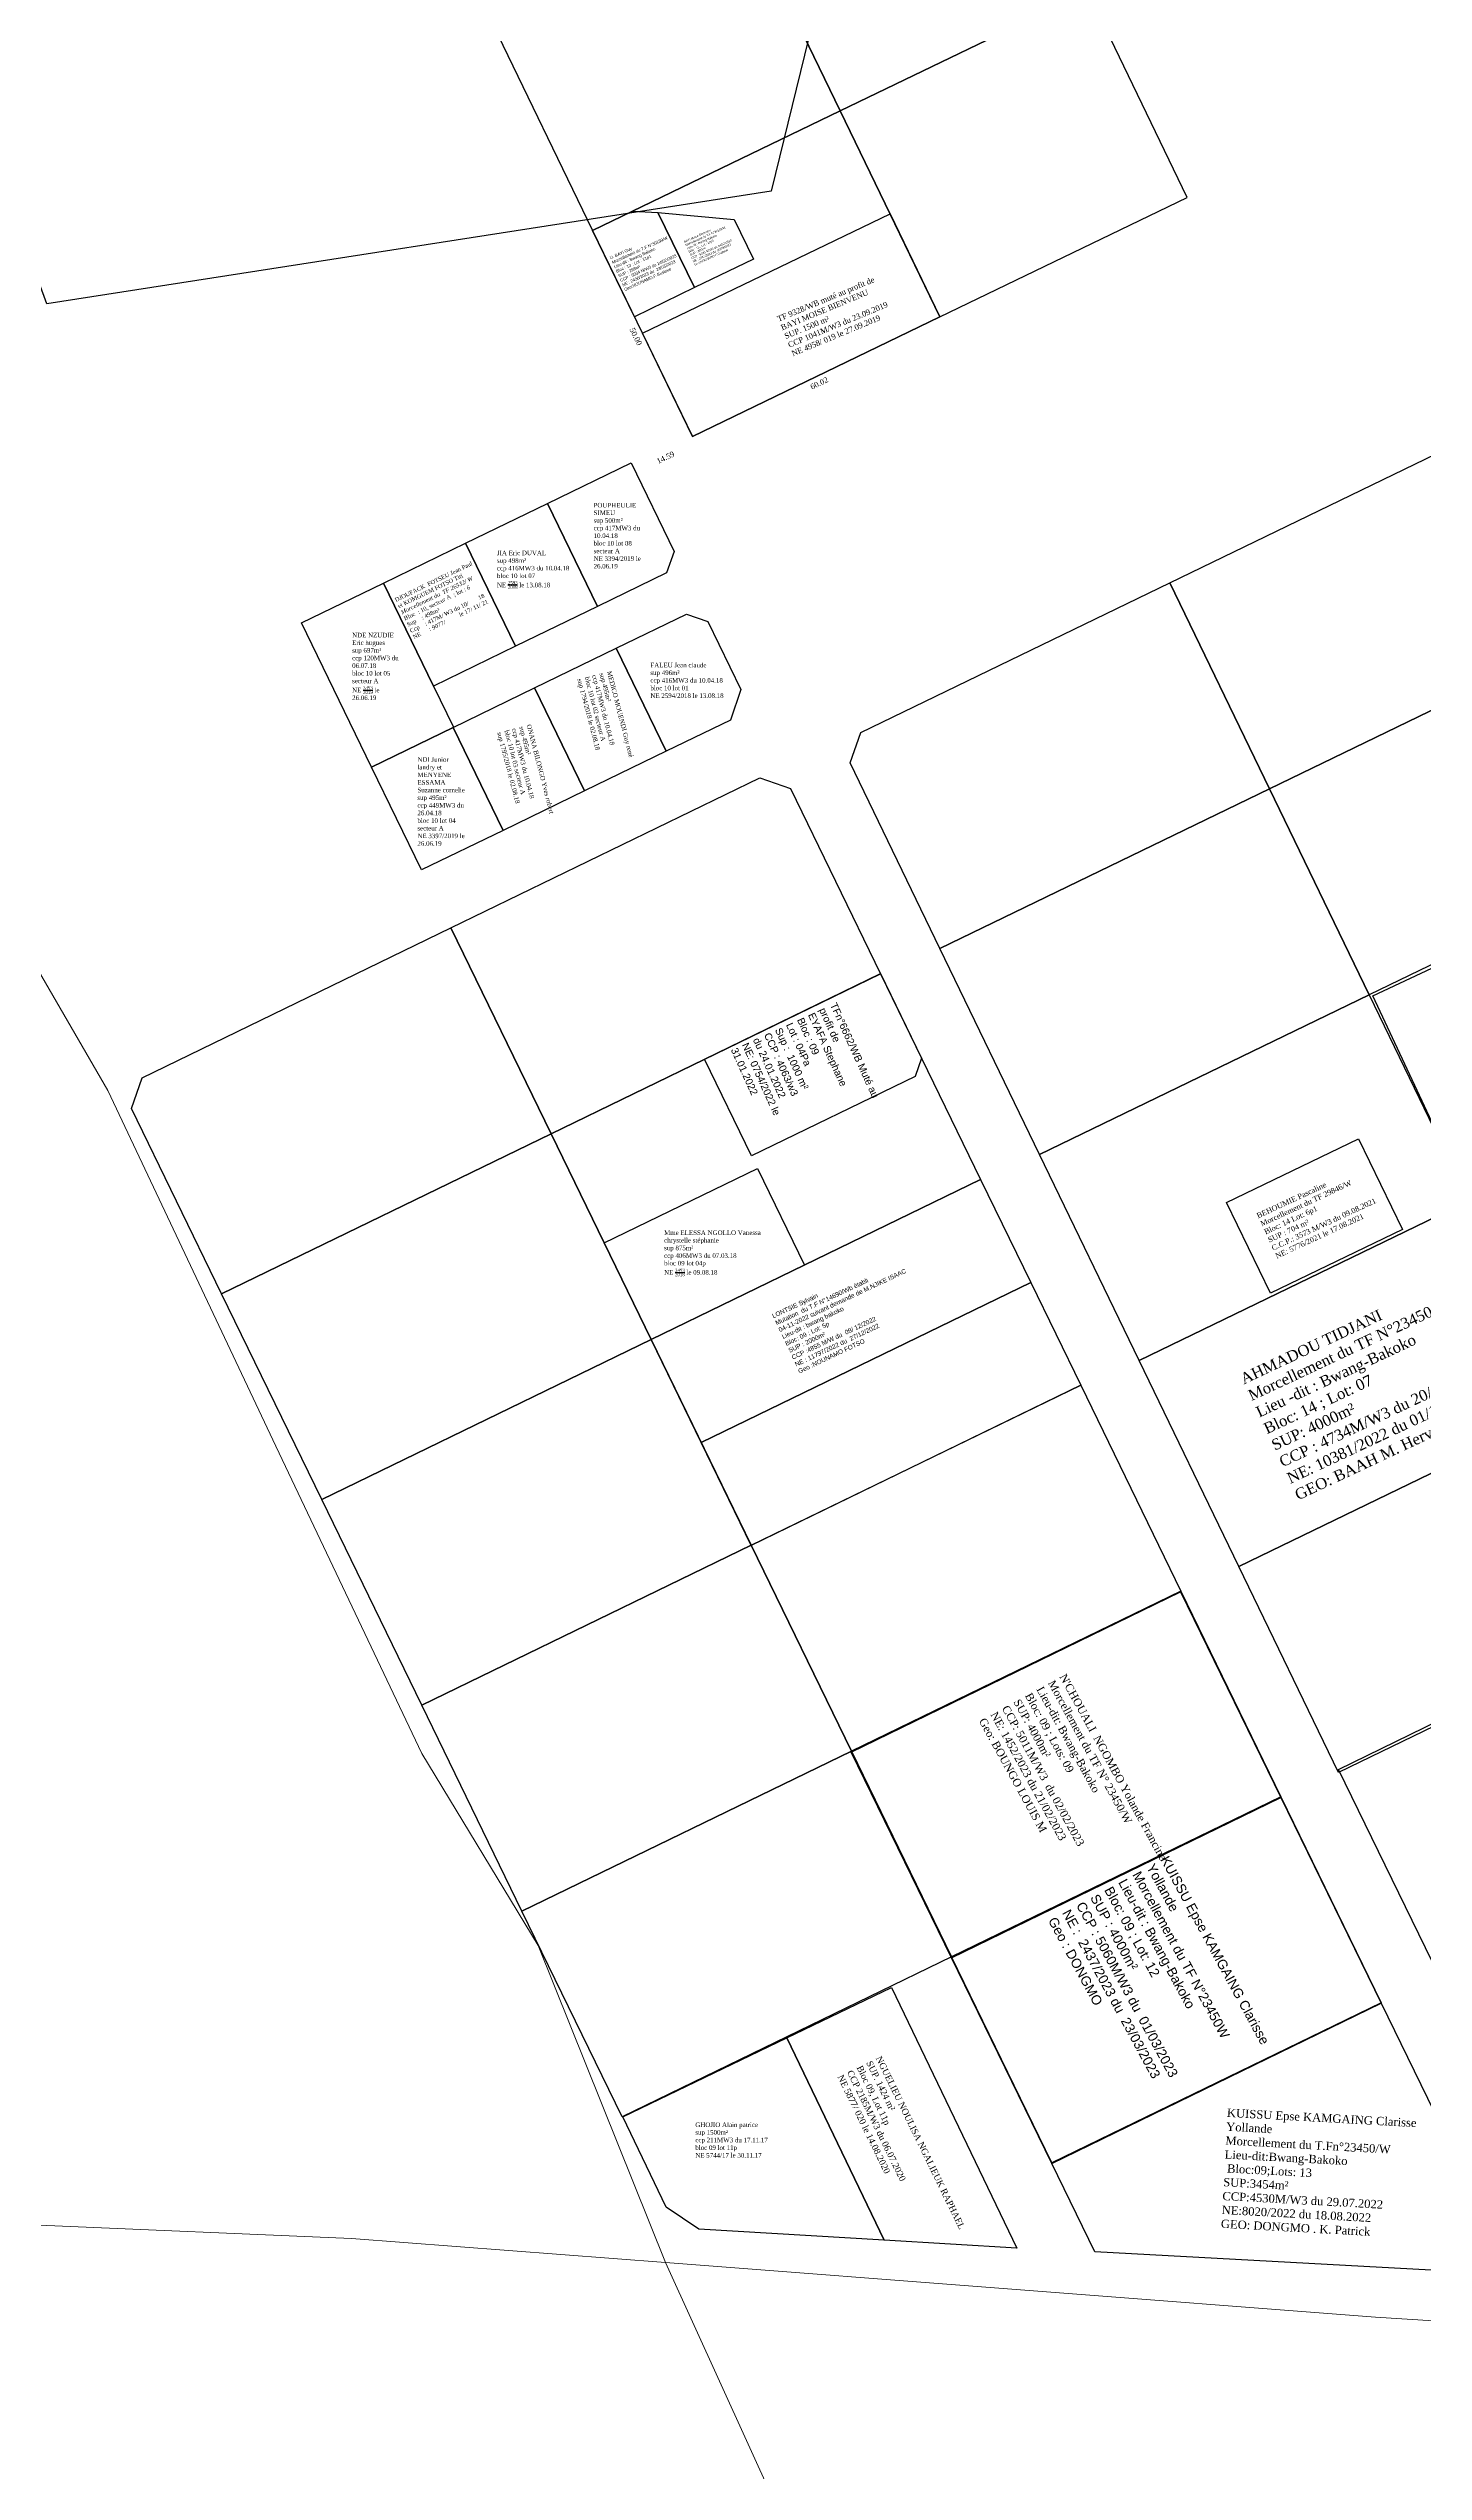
# Model space of a CAD drawing. Header units: millimetres. Extents: x 587399 to 927168, y 438565 to 1444955.
# Drawn here: x 592158 to 592459, y 440649 to 441178 of the extents above; entities that cross this region are included whole.
import ezdxf
from ezdxf.enums import TextEntityAlignment as Align

# ---------------------------------------------------------------- set-up
doc = ezdxf.new("R2010")
doc.units = ezdxf.units.MM
doc.header["$LTSCALE"] = 2
for name, color, linetype in [('Cotation Linéaire', 255, 'Continuous'), ('end maj 26 02 2021', 7, 'Continuous'), ('MAJ AOUT 2021', 7, 'Continuous'), ('MAJ JAN 2022', 1, 'Continuous'), ('MAJ NOV 2021', 7, 'Continuous'), ('Parcelle MAJ', 6, 'Continuous'), ('TF ANNULE-RETIRE', 6, 'Continuous')]:
    doc.layers.add(name, color=color, linetype=linetype)
doc.layers.add('MAJ APRES LE 13.01.2023', color=222, linetype='Continuous', lineweight=30)
doc.layers.add('Roads_others', color=24, linetype='Continuous', lineweight=9)
doc.styles.get("Standard").update_dxf_attribs({"font": 'arial.ttf'})
doc.styles.add('Times 1.0', font='times.ttf', dxfattribs={"width": 0.99, "height": 1})
doc.styles.add('Times 3.0', font='times.ttf', dxfattribs={"width": 0.99, "height": 3})

msp = doc.modelspace()

# ---------------------------------------------------------------- linework, layer by layer
at = {"flags": 128}
for points in [[(592309.378, 441209.294), (592331.17, 441164.295), (592385.218, 441190.388), (592363.484, 441235.417)], [(592255.272, 441183.171), (592277.064, 441138.172), (592331.17, 441164.295), (592309.378, 441209.294)], [(592331.17, 441164.295), (592352.904, 441119.265), (592406.952, 441145.358), (592385.218, 441190.388)], [(592277.064, 441138.172), (592298.856, 441093.173), (592352.904, 441119.265), (592331.17, 441164.295)], [(592477.327, 441091.524), (592496.927, 441051.019), (592424.917, 441016.169), (592403.137, 441061.179), (592470.648, 441093.847)], [(592403.137, 441061.179), (592424.915, 441016.173), (592352.905, 440981.323), (592333.303, 441021.832), (592335.626, 441028.511)], [(592496.927, 441051.019), (592518.705, 441006.013), (592446.695, 440971.163), (592424.915, 441016.173)], [(592320.275, 441016.249), (592339.959, 440975.783), (592268, 440940.827), (592246.131, 440985.79), (592313.59, 441018.561)], [(592424.917, 441016.169), (592446.695, 440971.163), (592374.685, 440936.313), (592352.905, 440981.323)], [(592246.131, 440985.79), (592268.002, 440940.828), (592196.043, 440905.871), (592176.36, 440946.339), (592178.671, 440953.02)], [(592339.959, 440975.783), (592361.83, 440930.82), (592289.871, 440895.864), (592268.002, 440940.828)], [(592446.697, 440971.159), (592468.475, 440926.153), (592396.465, 440891.303), (592374.685, 440936.313)], [(592268, 440940.827), (592289.871, 440895.864), (592217.912, 440860.908), (592196.043, 440905.871)], [(592372.76, 440908.35), (592383.69, 440885.88), (592311.74, 440850.9), (592300.81, 440873.38)], [(592289.862, 440895.888), (592311.733, 440850.925), (592239.774, 440815.969), (592217.905, 440860.932)], [(592383.69, 440885.88), (592405.561, 440840.917), (592333.602, 440805.961), (592311.733, 440850.925)], [(592490.257, 440881.139), (592512.035, 440836.133), (592440.025, 440801.283), (592418.245, 440846.293)], [(592311.733, 440850.925), (592333.604, 440805.962), (592261.645, 440771.006), (592239.776, 440815.969)], [(592405.561, 440840.917), (592427.432, 440795.954), (592355.473, 440760.998), (592333.604, 440805.962)], [(592333.604, 440805.962), (592355.475, 440760.999), (592283.516, 440726.043), (592261.647, 440771.007)], [(592427.432, 440795.954), (592449.303, 440750.992), (592377.344, 440716.035), (592355.475, 440760.999)], [(592449.3, 440750.901), (592473.835, 440700.573), (592468.233, 440692.125), (592386.793, 440696.555), (592377.389, 440715.838)], [(592449.3, 440750.901), (592473.835, 440700.573), (592468.233, 440692.125), (592386.793, 440696.555), (592377.389, 440715.838)]]:
    msp.add_lwpolyline(points, close=True, dxfattribs=at)
at = {"layer": 'end maj 26 02 2021', "color": 3, "lineweight": -3, "flags": 128}
for points in [[(592342.037, 441141.78), (592352.904, 441119.265), (592298.856, 441093.173), (592288.002, 441115.685)], [(592342.037, 441141.78), (592352.904, 441119.265), (592298.856, 441093.173), (592288.002, 441115.685)], [(592511.887, 440837.028), (592533.794, 440792.09), (592461.883, 440757.027), (592439.976, 440801.975)], [(592511.887, 440837.028), (592533.794, 440792.09), (592461.883, 440757.027), (592439.976, 440801.975)]]:
    msp.add_lwpolyline(points, close=True, dxfattribs=at)
at = {"layer": 'end maj 26 02 2021', "color": 150, "lineweight": -3, "flags": 128}
for points in [[(592285.462, 441087.362), (592294.853, 441068.014), (592293.235, 441063.338), (592278.173, 441056.027), (592267.254, 441078.523)], [(592285.462, 441087.362), (592294.853, 441068.014), (592293.235, 441063.338), (592278.173, 441056.027), (592267.254, 441078.523)], [(592231.414, 441061.123), (592242.338, 441038.634), (592246.704, 441029.637), (592246.592, 441029.583), (592228.777, 441020.936), (592213.492, 441052.419)], [(592231.414, 441061.123), (592242.338, 441038.634), (592246.704, 441029.637), (592246.592, 441029.583), (592228.777, 441020.936), (592213.492, 441052.419)], [(592246.592, 441029.583), (592257.507, 441007.094), (592239.695, 440998.449), (592228.777, 441020.936)], [(592246.592, 441029.583), (592257.507, 441007.094), (592239.695, 440998.449), (592228.777, 441020.936)], [(592342.356, 440754.334), (592369.734, 440697.388), (592340.763, 440699.121), (592319.488, 440743.332)], [(592342.356, 440754.334), (592369.734, 440697.388), (592340.763, 440699.121), (592319.488, 440743.332)]]:
    msp.add_lwpolyline(points, close=True, dxfattribs=at)
at = {"layer": 'end maj 26 02 2021', "color": 150, "flags": 128}
for points in [[(592267.254, 441078.523), (592278.173, 441056.027), (592260.256, 441047.33), (592249.338, 441069.825)], [(592267.254, 441078.523), (592278.173, 441056.027), (592260.256, 441047.33), (592249.338, 441069.825)], [(592297.606, 441054.341), (592302.276, 441052.72), (592309.479, 441037.88), (592307.167, 441031.197), (592293.139, 441024.389), (592282.221, 441046.876)], [(592297.606, 441054.341), (592302.276, 441052.72), (592309.479, 441037.88), (592307.167, 441031.197), (592293.139, 441024.389), (592282.221, 441046.876)], [(592282.221, 441046.876), (592293.139, 441024.389), (592275.325, 441015.74), (592264.407, 441038.23)], [(592282.221, 441046.876), (592293.139, 441024.389), (592275.325, 441015.74), (592264.407, 441038.23)], [(592264.407, 441038.23), (592275.324, 441015.742), (592257.51, 441007.096), (592246.592, 441029.583)], [(592264.407, 441038.23), (592275.324, 441015.742), (592257.51, 441007.096), (592246.592, 441029.583)], [(592313.09, 440933.26), (592323.38, 440912.14), (592289.88, 440895.85), (592279.61, 440916.98)], [(592313.09, 440933.26), (592323.38, 440912.14), (592289.88, 440895.85), (592279.61, 440916.98)], [(592319.488, 440743.332), (592340.763, 440699.121), (592300.306, 440701.539), (592293.148, 440706.347), (592283.647, 440726.09)], [(592319.488, 440743.332), (592340.763, 440699.121), (592300.306, 440701.539), (592293.148, 440706.347), (592283.647, 440726.09)]]:
    msp.add_lwpolyline(points, close=True, dxfattribs=at)
at = {"layer": 'end maj 26 02 2021', "color": 3, "flags": 128}
msp.add_lwpolyline([(592519.193, 441004.611), (592540.208, 440959.785), (592468.477, 440926.149), (592447.462, 440970.984)], close=True, dxfattribs=at)
msp.add_lwpolyline([(592519.193, 441004.611), (592540.208, 440959.785), (592468.477, 440926.149), (592447.462, 440970.984)], close=True, dxfattribs=at)
at = {"layer": 'MAJ AOUT 2021', "flags": 128}
msp.add_lwpolyline([(592444.357, 440939.74), (592453.939, 440919.94), (592425.131, 440905.999), (592415.549, 440925.8)], close=True, dxfattribs=at)
msp.add_lwpolyline([(592444.357, 440939.74), (592453.939, 440919.94), (592425.131, 440905.999), (592415.549, 440925.8)], close=True, dxfattribs=at)
at = {"layer": 'MAJ APRES LE 13.01.2023', "color": 232, "lineweight": 30, "flags": 128}
for points in [[(592285.765, 441142.384), (592291.343, 441142.077), (592299.294, 441125.654), (592286.198, 441119.314), (592277.064, 441138.172)], [(592291.343, 441142.077), (592308.016, 441140.568), (592312.227, 441131.871), (592299.294, 441125.654)]]:
    msp.add_lwpolyline(points, close=True, dxfattribs=at)
at = {"layer": 'MAJ APRES LE 13.01.2023', "flags": 128}
for points in [[(592405.48, 440840.79), (592427.383, 440795.851), (592355.47, 440760.79), (592333.57, 440805.725)], [(592427.393, 440795.84), (592449.3, 440750.901), (592377.389, 440715.838), (592355.482, 440760.787)]]:
    msp.add_lwpolyline(points, close=True, dxfattribs=at)
at = {"layer": 'MAJ JAN 2022', "lineweight": -3, "flags": 128}
msp.add_lwpolyline([(592339.96, 440975.798), (592348.927, 440957.363), (592347.541, 440953.353), (592311.792, 440935.972), (592301.518, 440957.108)], close=True, dxfattribs=at)
msp.add_lwpolyline([(592339.96, 440975.798), (592348.927, 440957.363), (592347.541, 440953.353), (592311.792, 440935.972), (592301.518, 440957.108)], close=True, dxfattribs=at)
at = {"layer": 'MAJ NOV 2021', "flags": 128}
msp.add_lwpolyline([(592249.339, 441069.823), (592260.256, 441047.331), (592242.338, 441038.634), (592231.422, 441061.124)], close=True, dxfattribs=at)
msp.add_lwpolyline([(592249.339, 441069.823), (592260.256, 441047.331), (592242.338, 441038.634), (592231.422, 441061.124)], close=True, dxfattribs=at)
at = {"layer": 'Parcelle MAJ', "color": 6, "lineweight": 30, "flags": 128}
for points in [[(592361.83, 440930.82), (592372.76, 440908.35), (592300.81, 440873.37), (592289.88, 440895.85)], [(592468.477, 440926.149), (592490.255, 440881.143), (592418.245, 440846.293), (592396.465, 440891.303)]]:
    msp.add_lwpolyline(points, close=True, dxfattribs=at)
at = {"layer": 'Roads_others'}
for points in [[(591843.521, 441625.413), (591857.029, 441595.037), (591869.634, 441568.651), (591917.225, 441471.827), (591922.596, 441462.657), (591937.952, 441438.562), (591941.989, 441431.623), (591967.201, 441376.928), (591988.315, 441334.057), (591995.705, 441316.311), (592000.483, 441301.237), (592002.872, 441287.189), (592007.057, 441277.133), (592015.254, 441261.764), (592021.303, 441252.75), (592075.683, 441139.217), (592119.254, 441044.014), (592148.785, 440989.024), (592171.161, 440950.3), (592207.865, 440872.545), (592239.795, 440805.431), (592265.149, 440763.46), (592293.007, 440694.241)], [(591607.838, 440731.15), (591610.005, 440728.963), (591612.57, 440727.783), (591722.194, 440724.2), (591749.739, 440723.299), (591964.454, 440708.138), (592087.877, 440705.299), (592224.414, 440699.522), (592293.007, 440694.241), (592448.069, 440682.293), (592641.633, 440670.074), (592711.91, 440668.067)], [(592293.007, 440694.241), (592358.265, 440550.872), (592388.706, 440485.536), (592398.282, 440445.904), (592402.473, 440419.001), (592401.897, 440395.034), (592395.277, 440322.187), (592396.104, 440316.65), (592398.041, 440311.467), (592431.832, 440248.357), (592467.042, 440176.515)]]:
    msp.add_lwpolyline(points, dxfattribs=at)
at = {"layer": 'TF ANNULE-RETIRE', "color": 251, "lineweight": 30, "flags": 128}
msp.add_lwpolyline([(592089.483, 441309.177), (592128.333, 441310.007), (592159.783, 441301.727), (592236.343, 441265.117), (592238.113, 441260.337), (592333.243, 441261.127), (592340.713, 441247.187), (592316.063, 441146.727), (592157.883, 441122.147)], close=True, dxfattribs=at)

# ---------------------------------------------------------------- texts
at = {"color": 3, "insert": (592316.145, 440901.398), "char_height": 1, "width": 37.17382, "attachment_point": 1, "rotation": 25.19801}
msp.add_mtext('{\\C7;LONTSIE Sylvain \\P\\C1;Mutation  du T.F N°14690/Wb établi \\P04-11-2022 suivant demande de M.NJIKE ISAAC\\P\\C256;Lieu-dit : bwang bakoko \\PBloc: 09 ; Lot: 5p\\PSUP : 2000m²\\PCCP :4855 M/W du  09/ 12/2022\\PNE : 11797/2022 du  27/12/2022\\P\\C1;Geo :NOUNAMO FOTSO}', dxfattribs=at)
at = {"attachment_point": 1}
for s, insert, char_height, width, rotation in [('{\\fTimes New Roman|b0|i0|c0|p18;AHMADOU TIDJANI\\P\\C1;Morcellement du TF N°23450/W\\P\\C256;Lieu -dit : Bwang-Bakoko\\PBloc: 14 ; Lot: 07\\PSUP: 4000m²\\PCCP : 4734M/W3 du 20/10/2022 \\PNE: 10381/2022 du 01/11/2022\\P\\C1;GEO: BAAH M. Herve}', (592418.273, 440888.206), 2.3973, 269.57197, 25.13572), ('{\\fTimes New Roman|b0|i0|c0|p18;KUISSU Epse KAMGAING Clarisse\\PYollande\\P\\C1;Morcellement du T.Fn%%D23450/W\\P\\C256;Lieu-dit:Bwang-Bakoko\\P Bloc:09;Lots: 13\\C1;\\P\\C256;SUP:3454m²\\PCCP:4530M/W3 du 29.07.2022\\PNE:8020/2022 du 18.08.2022\\PGEO: DONGMO . K. Patrick}', (592415.689, 440727.883), 1.81987, 61.7727, 356.89184)]:
    msp.add_mtext(s, dxfattribs=dict(at, insert=insert, char_height=char_height, width=width, rotation=rotation))
at = {"layer": 'Cotation Linéaire', "color": 232, "lineweight": 30, "style": 'Times 3.0', "width": 0.99}
for s, rotation, p in [('50.00', 295.83976, (592287.06, 441115.236)), ('60.02', 25.77007, (592326.315, 441105.319)), ('14.59', 25.89059, (592292.731, 441089.088))]:
    msp.add_text(s, height=1.2, rotation=rotation, dxfattribs=at).set_placement(p, align=Align.TOP_CENTER)
at = {"layer": 'end maj 26 02 2021', "color": 150, "linetype": 'ByBlock', "lineweight": -3, "ltscale": 0.0014, "attachment_point": 1, "style": 'Times 1.0'}
for s, insert, char_height, width, rotation in [('{\\C1;TF 9328/WB muté au profit de\\P\\C256;BAYI MOISE BIENVENU\\PSUP. 1500 m²\\PCCP 1041M/W3 du 23.09.2019\\PNE 4958/ 019 le 27.09.2019}', (592317.241, 441119.339), 1.22765, 76.44224, 22.50983), ('{\\C1;TF 9328/WB muté au profit de\\P\\C256;BAYI MOISE BIENVENU\\PSUP. 1500 m²\\PCCP 1041M/W3 du 23.09.2019\\PNE 4958/ 019 le 27.09.2019}', (592317.241, 441119.339), 1.22765, 76.44224, 22.50983), ('MEDICO MOUENDI Guy rené\\Psup 495m²\\Pccp 417MW3 du 10.04.18\\Pbloc 10 lot 02 secteur A\\Psup 1794/2018 le 02.08.18', (592281.152, 441042.015), 1, 19.25786, 284.5234), ('MEDICO MOUENDI Guy rené\\Psup 495m²\\Pccp 417MW3 du 10.04.18\\Pbloc 10 lot 02 secteur A\\Psup 1794/2018 le 02.08.18', (592281.152, 441042.015), 1, 19.25786, 284.5234), ('ONANA BILONGO Yves robert{\\fTimes New Roman|b0|i0|c186|p18;\\Psup 495m²\\Pccp 417MW3 du 10.04.18\\Pbloc 10 lot 0}3 {\\fTimes New Roman|b0|i0|c186|p18;secteur A\\Psup 179}5{\\fTimes New Roman|b0|i0|c186|p18;/2018 le 02.08.18}', (592263.629, 441030.358), 1, 19.25786, 284.5234), ('ONANA BILONGO Yves robert{\\fTimes New Roman|b0|i0|c186|p18;\\Psup 495m²\\Pccp 417MW3 du 10.04.18\\Pbloc 10 lot 0}3 {\\fTimes New Roman|b0|i0|c186|p18;secteur A\\Psup 179}5{\\fTimes New Roman|b0|i0|c186|p18;/2018 le 02.08.18}', (592263.629, 441030.358), 1, 19.25786, 284.5234), ('{\\C256;NGUELIEU NOULISA NGALIEUK RAPHAEL\\PSUP. 1424 m²\\PBloc 09, Lot 11p\\PCCP 2185M/W3 du 06.07.2020\\PNE 5877/ 020 le 14.08.2020}', (592340.149, 440739.507), 1.4, 94.59572, 296.00721), ('{\\C256;NGUELIEU NOULISA NGALIEUK RAPHAEL\\PSUP. 1424 m²\\PBloc 09, Lot 11p\\PCCP 2185M/W3 du 06.07.2020\\PNE 5877/ 020 le 14.08.2020}', (592340.149, 440739.507), 1.4, 94.59572, 296.00721)]:
    msp.add_mtext(s, dxfattribs=dict(at, insert=insert, char_height=char_height, width=width, rotation=rotation))
at = {"layer": 'end maj 26 02 2021', "color": 150, "linetype": 'ByBlock', "lineweight": -3, "ltscale": 0.0014, "char_height": 1, "attachment_point": 1, "style": 'Times 1.0'}
for s, insert, width in [('\\A1;POUPHEULIE SIMEU\\P{\\fTimes New Roman|b0|i0|c186|p18;sup }500{\\fTimes New Roman|b0|i0|c186|p18;m²\\Pccp 4}17{\\fTimes New Roman|b0|i0|c186|p18;MW3 du }10.04.18{\\fTimes New Roman|b0|i0|c186|p18;\\Pbloc 10 lot 0}8{\\fTimes New Roman|b0|i0|c186|p18;\\Psecteur A\\PNE 339}4{\\fTimes New Roman|b0|i0|c186|p18;/2019 le 26.06.19}', (592277.282, 441078.641), 10.49957), ('\\A1;POUPHEULIE SIMEU\\P{\\fTimes New Roman|b0|i0|c186|p18;sup }500{\\fTimes New Roman|b0|i0|c186|p18;m²\\Pccp 4}17{\\fTimes New Roman|b0|i0|c186|p18;MW3 du }10.04.18{\\fTimes New Roman|b0|i0|c186|p18;\\Pbloc 10 lot 0}8{\\fTimes New Roman|b0|i0|c186|p18;\\Psecteur A\\PNE 339}4{\\fTimes New Roman|b0|i0|c186|p18;/2019 le 26.06.19}', (592277.282, 441078.641), 10.49957), ('\\A1;{\\fTimes New Roman|b0|i0|c186|p18;JIA Eric DUVAL\\Psup 498m²\\Pccp 416MW3 du 10.04.18\\Pbloc 10 lot 07\\PNE \\H0.7x;\\S2593/2018;\\H1.429x; le 13}.{\\fTimes New Roman|b0|i0|c186|p18;08.18}', (592256.174, 441068.211), 18.15571), ('\\A1;{\\fTimes New Roman|b0|i0|c186|p18;JIA Eric DUVAL\\Psup 498m²\\Pccp 416MW3 du 10.04.18\\Pbloc 10 lot 07\\PNE \\H0.7x;\\S2593/2018;\\H1.429x; le 13}.{\\fTimes New Roman|b0|i0|c186|p18;08.18}', (592256.174, 441068.211), 18.15571), ('\\A1;{\\fTimes New Roman|b0|i0|c186|p18;NDE NZUDIE Eric hugues\\Psup 697m²\\Pccp 120MW3 du 06.07.18}\\Pbloc 10 lot 05\\Psecteur A\\PNE {\\H0.7x;\\S3393/2019;} le 26.06.19', (592224.546, 441050.253), 10.49957), ('\\A1;{\\fTimes New Roman|b0|i0|c186|p18;NDE NZUDIE Eric hugues\\Psup 697m²\\Pccp 120MW3 du 06.07.18}\\Pbloc 10 lot 05\\Psecteur A\\PNE {\\H0.7x;\\S3393/2019;} le 26.06.19', (592224.546, 441050.253), 10.49957), ('\\A1;FALEU Jean claude{\\fTimes New Roman|b0|i0|c186|p18;\\Psup 49}6{\\fTimes New Roman|b0|i0|c186|p18;m²\\Pccp 416MW3 du 10.04.18\\Pbloc 10 lot 0}1\\P{\\fTimes New Roman|b0|i0|c186|p18;NE} 2594/2018{\\fTimes New Roman|b0|i0|c186|p18; le 13}.{\\fTimes New Roman|b0|i0|c186|p18;08.18}', (592289.69, 441043.7), 18.15571), ('\\A1;FALEU Jean claude{\\fTimes New Roman|b0|i0|c186|p18;\\Psup 49}6{\\fTimes New Roman|b0|i0|c186|p18;m²\\Pccp 416MW3 du 10.04.18\\Pbloc 10 lot 0}1\\P{\\fTimes New Roman|b0|i0|c186|p18;NE} 2594/2018{\\fTimes New Roman|b0|i0|c186|p18; le 13}.{\\fTimes New Roman|b0|i0|c186|p18;08.18}', (592289.69, 441043.7), 18.15571), ('\\A1;{\\fTimes New Roman|b0|i0|c186|p18;ND}I Junior landry et MENYENE ESSAMA Suzanne cornelie\\P{\\fTimes New Roman|b0|i0|c186|p18;sup }495{\\fTimes New Roman|b0|i0|c186|p18;m²\\Pccp }449{\\fTimes New Roman|b0|i0|c186|p18;MW3 du }26.04{\\fTimes New Roman|b0|i0|c186|p18;.18\\Pbloc 10 lot 0}4{\\fTimes New Roman|b0|i0|c186|p18;\\Psecteur A\\PNE }3397/2019{\\fTimes New Roman|b0|i0|c186|p18; le 26.06.19}', (592238.804, 441023.071), 10.49957), ('\\A1;{\\fTimes New Roman|b0|i0|c186|p18;ND}I Junior landry et MENYENE ESSAMA Suzanne cornelie\\P{\\fTimes New Roman|b0|i0|c186|p18;sup }495{\\fTimes New Roman|b0|i0|c186|p18;m²\\Pccp }449{\\fTimes New Roman|b0|i0|c186|p18;MW3 du }26.04{\\fTimes New Roman|b0|i0|c186|p18;.18\\Pbloc 10 lot 0}4{\\fTimes New Roman|b0|i0|c186|p18;\\Psecteur A\\PNE }3397/2019{\\fTimes New Roman|b0|i0|c186|p18; le 26.06.19}', (592238.804, 441023.071), 10.49957), ('\\A1;Mme ELESSA NGOLLO Vanessa chrystelle stéphanie\\Psup 875m²\\Pccp 406MW3 du 07.03.18\\Pbloc 09 lot 04p\\PNE {\\H0.7x;\\S2493/2018;} le 09.08.18', (592292.691, 440919.717), 24.76772), ('\\A1;Mme ELESSA NGOLLO Vanessa chrystelle stéphanie\\Psup 875m²\\Pccp 406MW3 du 07.03.18\\Pbloc 09 lot 04p\\PNE {\\H0.7x;\\S2493/2018;} le 09.08.18', (592292.691, 440919.717), 24.76772), ('GHOJIO Alain patrice\\Psup 1500m²\\Pccp 211MW3 du 17.11.17\\Pbloc 09 lot 11p\\PNE 5744/17 le 30.11.17', (592299.505, 440724.835), 25.2294), ('GHOJIO Alain patrice\\Psup 1500m²\\Pccp 211MW3 du 17.11.17\\Pbloc 09 lot 11p\\PNE 5744/17 le 30.11.17', (592299.505, 440724.835), 25.2294)]:
    msp.add_mtext(s, dxfattribs=dict(at, insert=insert, width=width))
at = {"layer": 'MAJ AOUT 2021', "insert": (592421.961, 440923.365), "char_height": 1.745736, "attachment_point": 1, "rotation": 24.89841}
msp.add_mtext_dynamic_manual_height_columns('{\\fTimes New Roman|b0|i0|c0|p18;\\H0.66667x;BEHOUMIE Pascaline \\PMorcellement du TF 29846\\fTimes New Roman|b0|i0|c186|p18;/W\\fTimes New Roman|b0|i0|c0|p18; Bloc: 14 Lot: 6p1\\PSUP : 704 m²\\PC.C.P.: 3573 M/W3 du 09.08.2021\\PNE: 5776/2021 le 17.08.2021}', width=24.49338, gutter_width=12.5, heights=[12.608], dxfattribs=at)
msp.add_mtext_dynamic_manual_height_columns('{\\fTimes New Roman|b0|i0|c0|p18;\\H0.66667x;BEHOUMIE Pascaline \\PMorcellement du TF 29846\\fTimes New Roman|b0|i0|c186|p18;/W\\fTimes New Roman|b0|i0|c0|p18; Bloc: 14 Lot: 6p1\\PSUP : 704 m²\\PC.C.P.: 3573 M/W3 du 09.08.2021\\PNE: 5776/2021 le 17.08.2021}', width=24.49338, gutter_width=12.5, heights=[12.608], dxfattribs=at)
at = {"layer": 'MAJ APRES LE 13.01.2023', "color": 232, "lineweight": 30, "attachment_point": 1, "rotation": 24.25956}
for s, insert, char_height, width in [('{\\C7;U. BAYI Guy\\P\\C1;Morcellement du T.F N°30139/W     \\P\\C7;Lieu-dit : Bwang Bakoko\\PBloc : 13 ; Lot : 11p1\\PSUP : 298m²\\PCCP : 5034 M/W3 du 14/02/2023\\PNE : 2430/2023 du  23/03/2023\\C256;\\P\\C1;Geo:NOUNAMO.F.Gustave}', (592280.749, 441132.438), 0.65151, 13.98557), ('{\\C7;BAYI Moise Bienvenu\\P\\C1;Morcellement du T.F N°30139/W     \\P\\C7;Lieu-dit : Bwang Bakoko\\PBloc : 13 ; Lot : 11p2\\PSUP : 200m²\\PCCP : 5033 M/W3 du 14/02/2023\\PNE : 2887/2023 du  05/03/2023\\P\\C1;Geo:NOUNAMO.F.Gustave}', (592296.953, 441135.858), 0.46848, 10.05666)]:
    msp.add_mtext(s, dxfattribs=dict(at, insert=insert, char_height=char_height, width=width))
at = {"layer": 'MAJ APRES LE 13.01.2023', "attachment_point": 1}
for s, insert, char_height, width, rotation in [("\\A1;{\\fTimes New Roman|b0|i0|c0|p18;\\C3;N'CHOUALI  NGOMBO Yolande Francine    \\P\\C1;Morcellement du TF N° 23450/W \\P\\C7;Lieu-dit: Bwang-Bakoko\\PBloc: 09 ; Lots: 09\\PSUP: 4000m²\\PCCP: 5011M/W3  du 02/02/2023\\PNE: 1452/2023 du 21/02/2023\\P\\C1;Geo: BOUNGO LOUIS M}", (592380.489, 440823.058), 1.71919, 60.67839, 298.7686), ('KUISSU Epse KAMGAING Clarisse Yollande          \\P{\\C1;Morcellement du TF N°23450W    \\P}Lieu-dit : Bwang-Bakoko\\PBloc: 09 ; Lot: 12 \\PSUP : 4000m²\\PCCP : 5060M/W3 du  01/03/2023\\PNE :  2437/2023 du  23/03/2023\\P{\\C1;Geo : DONGMO}', (592402.873, 440783.302), 2.09438, 48.35042, 298.52663)]:
    msp.add_mtext(s, dxfattribs=dict(at, insert=insert, char_height=char_height, width=width, rotation=rotation))
at = {"layer": 'MAJ JAN 2022', "linetype": 'ByBlock', "insert": (592330.349, 440969.649), "char_height": 1.58667, "width": 23.23555, "attachment_point": 1, "rotation": 294.40989}
msp.add_mtext('{\\fArial|b0|i0|c0|p34;TFn°6662/WB Muté au profit de \\PEYAFA Stephane \\PBloc : 09\\PLot : 04Pa\\PSup :  1000 m²\\PCCP : 4063/w3 \\Pdu 24.01.2022\\PNE: 0754/2022 le 31.01.2022}', dxfattribs=at)
msp.add_mtext('{\\fArial|b0|i0|c0|p34;TFn°6662/WB Muté au profit de \\PEYAFA Stephane \\PBloc : 09\\PLot : 04Pa\\PSup :  1000 m²\\PCCP : 4063/w3 \\Pdu 24.01.2022\\PNE: 0754/2022 le 31.01.2022}', dxfattribs=at)
at = {"layer": 'MAJ NOV 2021', "insert": (592233.749, 441057.79), "char_height": 0.9, "width": 18.19736, "attachment_point": 1, "rotation": 25.82427}
msp.add_mtext('{\\fTimes New Roman|b0|i0|c0|p18;DJOUFACK  FOTSEU Jean Paul \\Pet KOMGUEM FOTSO Titi \\fTimes New Roman|b0|i1|c0|p18;\\C1;Morcellement du  TF 26532/ W\\P\\fTimes New Roman|b0|i0|c0|p18;\\C256;Bloc  : 10, secteur A  ; lot : 6\\PSup    : 498m²\\PCcp    : 417M/ W3 du 10/ 04/ 18\\PNE      : 9077/ 2021 le 17/ 11/ 21}', dxfattribs=at)
msp.add_mtext('{\\fTimes New Roman|b0|i0|c0|p18;DJOUFACK  FOTSEU Jean Paul \\Pet KOMGUEM FOTSO Titi \\fTimes New Roman|b0|i1|c0|p18;\\C1;Morcellement du  TF 26532/ W\\P\\fTimes New Roman|b0|i0|c0|p18;\\C256;Bloc  : 10, secteur A  ; lot : 6\\PSup    : 498m²\\PCcp    : 417M/ W3 du 10/ 04/ 18\\PNE      : 9077/ 2021 le 17/ 11/ 21}', dxfattribs=at)

doc.saveas('drawing.dxf')
